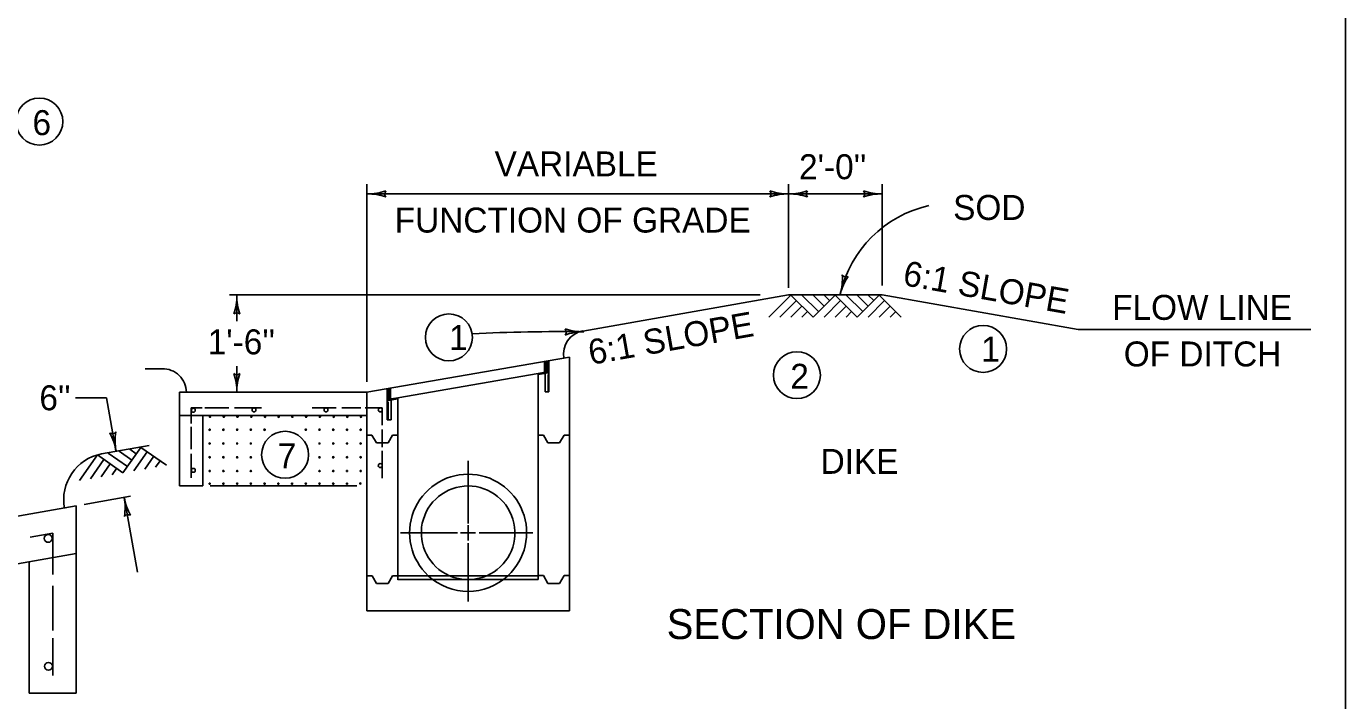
# Model space of a CAD drawing. Extents: x 1007 to 1035.5, y 1000.5 to 1021.5.
# Drawn here: x 1024.93 to 1035.5, y 1010.7 to 1016.1 of the extents above; entities that cross this region are included whole.
import ezdxf

# ---------------------------------------------------------------- set-up
doc = ezdxf.new("R2010")
doc.units = 0
for name, color, linetype in [('Level 1', 7, 'Continuous'), ('Level 10', 7, 'Continuous'), ('Level 11', 7, 'Continuous'), ('Level 2', 7, 'Continuous'), ('Level 4', 7, 'Continuous')]:
    doc.layers.add(name, color=color, linetype=linetype)

msp = doc.modelspace()

# ---------------------------------------------------------------- linework, layer by layer
at = {"layer": 'Level 1'}
for p, q in [((1027.655, 1013.256), (1027.655, 1014.838)), ((1031.036, 1014.008), (1031.036, 1014.838)), ((1031.786, 1014.027), (1031.786, 1014.838)), ((1031.036, 1014.76), (1027.659, 1014.76)), ((1031.036, 1014.76), (1031.786, 1014.76)), ((1030.809, 1013.953), (1026.557, 1013.953)), ((1026.615, 1013.741), (1026.615, 1013.949)), ((1029.386, 1013.662), (1031.036, 1013.953)), ((1030.878, 1013.774), (1031.055, 1013.951)), ((1030.967, 1013.774), (1031.099, 1013.907)), ((1031.036, 1013.953), (1031.786, 1013.953)), ((1031.055, 1013.951), (1031.232, 1013.774)), ((1031.055, 1013.774), (1031.143, 1013.862)), ((1031.143, 1013.951), (1031.276, 1013.818)), ((1031.232, 1013.774), (1031.409, 1013.951)), ((1031.232, 1013.951), (1031.32, 1013.862)), ((1031.32, 1013.951), (1031.364, 1013.907)), ((1031.32, 1013.774), (1031.453, 1013.907)), ((1031.409, 1013.951), (1031.585, 1013.774)), ((1031.409, 1013.774), (1031.497, 1013.862)), ((1031.497, 1013.951), (1031.63, 1013.818)), ((1031.585, 1013.774), (1031.762, 1013.951)), ((1031.585, 1013.951), (1031.674, 1013.862)), ((1031.674, 1013.951), (1031.718, 1013.907)), ((1031.674, 1013.774), (1031.806, 1013.907)), ((1031.762, 1013.951), (1031.939, 1013.774)), ((1031.762, 1013.774), (1031.851, 1013.862)), ((1031.786, 1013.953), (1033.357, 1013.676)), ((1031.143, 1013.774), (1031.188, 1013.818)), ((1031.497, 1013.774), (1031.541, 1013.818)), ((1031.851, 1013.774), (1031.895, 1013.818)), ((1033.357, 1013.676), (1035.221, 1013.676)), ((1029.281, 1013.453), (1029.109, 1013.424)), ((1029.28, 1011.422), (1029.28, 1013.453)), ((1025.879, 1013.36), (1026.015, 1013.36)), ((1026.015, 1013.36), (1026.019, 1013.36)), ((1026.615, 1013.172), (1026.615, 1013.382)), ((1029.109, 1013.424), (1027.655, 1013.172)), ((1029.101, 1013.335), (1029.03, 1013.323)), ((1029.081, 1013.332), (1029.081, 1013.419)), ((1029.093, 1013.334), (1029.093, 1013.421)), ((1029.101, 1013.335), (1029.101, 1013.422)), ((1029.109, 1013.329), (1029.109, 1013.424)), ((1029.116, 1013.175), (1029.116, 1013.425)), ((1029.03, 1013.323), (1027.906, 1013.128)), ((1029.109, 1013.329), (1029.03, 1013.315)), ((1029.03, 1011.704), (1029.03, 1013.323)), ((1029.085, 1013.175), (1029.085, 1013.324)), ((1029.109, 1013.175), (1029.109, 1013.314)), ((1025.571, 1013.127), (1025.321, 1013.127)), ((1025.646, 1012.702), (1025.571, 1013.127)), ((1026.155, 1013.172), (1026.155, 1012.422)), ((1026.156, 1013.172), (1027.655, 1013.172)), ((1027.655, 1013.172), (1027.655, 1011.422)), ((1027.819, 1012.952), (1027.819, 1013.2)), ((1027.827, 1013.107), (1027.827, 1013.202)), ((1027.905, 1013.12), (1027.827, 1013.107)), ((1027.835, 1013.116), (1027.835, 1013.203)), ((1027.906, 1013.128), (1027.835, 1013.116)), ((1027.847, 1013.118), (1027.847, 1013.205)), ((1027.905, 1013.128), (1027.905, 1011.703)), ((1029.116, 1013.175), (1029.085, 1013.175)), ((1027.827, 1012.952), (1027.827, 1013.095)), ((1027.85, 1012.952), (1027.85, 1013.11)), ((1026.155, 1012.985), (1027.655, 1012.985)), ((1026.343, 1012.422), (1026.343, 1012.985)), ((1027.819, 1012.952), (1027.85, 1012.952)), ((1027.656, 1012.829), (1027.697, 1012.829)), ((1027.733, 1012.766), (1027.697, 1012.829)), ((1027.826, 1012.766), (1027.862, 1012.829)), ((1027.862, 1012.829), (1027.905, 1012.829)), ((1029.031, 1012.829), (1029.072, 1012.829)), ((1029.031, 1012.829), (1029.031, 1012.829)), ((1029.108, 1012.766), (1029.072, 1012.829)), ((1029.201, 1012.766), (1029.238, 1012.829)), ((1029.238, 1012.829), (1029.281, 1012.829)), ((1025.53, 1012.68), (1025.913, 1012.747)), ((1025.671, 1012.701), (1025.773, 1012.629)), ((1025.702, 1012.526), (1025.845, 1012.731)), ((1025.758, 1012.716), (1025.809, 1012.68)), ((1025.845, 1012.731), (1026.05, 1012.588)), ((1027.733, 1012.766), (1027.826, 1012.766)), ((1029.108, 1012.766), (1029.201, 1012.766)), ((1025.354, 1012.465), (1025.497, 1012.67)), ((1025.441, 1012.48), (1025.548, 1012.634)), ((1025.497, 1012.67), (1025.702, 1012.526)), ((1025.528, 1012.496), (1025.599, 1012.598)), ((1025.584, 1012.685), (1025.738, 1012.578)), ((1025.789, 1012.542), (1025.896, 1012.695)), ((1025.876, 1012.557), (1025.948, 1012.66)), ((1025.963, 1012.572), (1025.999, 1012.624)), ((1026.249, 1012.68), (1026.249, 1012.486)), ((1028.468, 1012.122), (1028.468, 1012.623)), ((1025.615, 1012.511), (1025.651, 1012.562)), ((1026.249, 1012.548), (1026.249, 1012.548)), ((1026.155, 1012.422), (1026.343, 1012.422)), ((1026.401, 1012.422), (1027.575, 1012.422)), ((1025.762, 1012.34), (1025.39, 1012.274)), ((1025.712, 1012.331), (1025.818, 1011.733)), ((1023.849, 1012.002), (1025.326, 1012.263)), ((1025.326, 1012.263), (1025.326, 1010.763)), ((1028.468, 1011.986), (1028.468, 1012.109)), ((1027.927, 1012.047), (1028.384, 1012.047)), ((1028.406, 1012.047), (1028.527, 1012.047)), ((1028.468, 1011.497), (1028.468, 1011.963)), ((1028.557, 1012.047), (1028.987, 1012.047)), ((1024.947, 1011.815), (1025.328, 1011.882)), ((1023.849, 1011.621), (1024.947, 1011.815)), ((1024.951, 1010.763), (1024.951, 1011.811)), ((1027.655, 1011.703), (1027.698, 1011.703)), ((1027.734, 1011.641), (1027.698, 1011.703)), ((1027.734, 1011.641), (1027.827, 1011.641)), ((1027.827, 1011.641), (1027.863, 1011.703)), ((1027.863, 1011.703), (1027.906, 1011.703)), ((1027.905, 1011.703), (1027.905, 1011.671)), ((1027.906, 1011.703), (1028.787, 1011.703)), ((1027.906, 1011.672), (1029.03, 1011.672)), ((1028.787, 1011.703), (1029.031, 1011.703)), ((1029.03, 1011.704), (1029.072, 1011.704)), ((1029.03, 1011.672), (1029.03, 1011.703)), ((1029.108, 1011.641), (1029.072, 1011.704)), ((1029.108, 1011.641), (1029.201, 1011.641)), ((1029.201, 1011.641), (1029.238, 1011.704)), ((1029.238, 1011.704), (1029.281, 1011.704)), ((1027.655, 1011.422), (1029.28, 1011.422)), ((1025.326, 1010.763), (1024.951, 1010.763))]:
    msp.add_line(p, q, dxfattribs=at)
for centre in [(1025.032, 1015.34), (1028.314, 1013.612), (1032.595, 1013.519), (1031.103, 1013.309), (1027.001, 1012.672)]:
    msp.add_circle(centre, 0.188, dxfattribs=at)
for centre, radius, start, end in [((1027.659, 1015.229), 0.469, 270, 288.6688), ((1027.659, 1014.292), 0.469, 71.3472, 89.9939), ((1027.659, 1015.229), 0.469, 269.9878, 270), ((1027.837, 1014.76), 0.0375, 138.7746, 220.8913), ((1030.858, 1014.76), 0.0375, 318.7746, 40.8913), ((1031.036, 1015.229), 0.469, 251.3472, 269.9939), ((1031.036, 1014.292), 0.469, 90, 108.6688), ((1031.036, 1015.229), 0.469, 270, 288.6688), ((1031.036, 1015.229), 0.469, 270, 288.6688), ((1031.036, 1014.292), 0.469, 89.9878, 90), ((1031.036, 1014.292), 0.469, 71.3472, 89.9939), ((1031.036, 1015.229), 0.469, 269.9878, 270), ((1031.036, 1014.292), 0.469, 71.3472, 89.9939), ((1031.036, 1015.229), 0.469, 269.9878, 270), ((1031.215, 1014.76), 0.0375, 138.7746, 220.8913), ((1031.215, 1014.76), 0.0375, 138.7746, 220.8913), ((1031.608, 1014.76), 0.0375, 318.7746, 40.8913), ((1031.786, 1015.229), 0.469, 251.3472, 269.9939), ((1031.786, 1014.292), 0.469, 90, 108.6688), ((1031.786, 1014.292), 0.469, 89.9878, 90), ((1032.369, 1013.748), 0.943, 102.8046, 166.9836), ((1030.998, 1014.082), 0.469, 344.9032, 3.5719), ((1031.903, 1013.838), 0.469, 146.2503, 164.897), ((1031.497, 1014.132), 0.0375, 213.6778, 295.7944), ((1026.146, 1013.949), 0.469, 341.3472, 359.9939), ((1027.083, 1013.949), 0.469, 180, 198.6688), ((1027.083, 1013.949), 0.469, 179.9878, 180), ((1030.998, 1014.082), 0.469, 344.8909, 344.9032), ((1026.615, 1013.771), 0.0375, 48.7746, 130.8913), ((1029.216, 999.335), 14.323, 89.2853, 92.8678), ((1029.42, 1013.478), 0.188, 100.3636, 190.2271), ((1029.217, 1013.654), 0.0375, 319.8007, 41.9174), ((1029.387, 1014.126), 0.469, 252.3732, 271.02), ((1029.403, 1013.189), 0.469, 91.0261, 109.6949), ((1029.403, 1013.189), 0.469, 91.0138, 91.0261), ((1026.022, 1013.172), 0.188, 359.9137, 92.1769), ((1026.615, 1013.35), 0.0375, 228.7746, 310.8913), ((1026.146, 1013.172), 0.469, 0, 18.6688), ((1027.083, 1013.172), 0.469, 161.3472, 179.9939), ((1026.146, 1013.172), 0.469, 359.9878, 0), ((1025.615, 1012.878), 0.0375, 238.7818, 320.8985), ((1025.615, 1012.878), 0.0375, 238.7818, 320.8985), ((1025.185, 1012.621), 0.469, 10.0072, 28.676), ((1025.185, 1012.621), 0.469, 10.0072, 28.676), ((1026.108, 1012.784), 0.469, 171.3544, 190.0011), ((1026.108, 1012.784), 0.469, 171.3544, 190.0011), ((1025.185, 1012.621), 0.469, 9.995, 10.0072), ((1025.185, 1012.621), 0.469, 9.995, 10.0072), ((1025.602, 1012.311), 0.375, 101.0786, 190.609), ((1028.468, 1012.047), 0.469, 312.8182, 227.1429), ((1028.468, 1012.047), 0.375, 293.6149, 246.4133), ((1026.174, 1012.412), 0.469, 190.0012, 208.6699), ((1025.25, 1012.249), 0.469, 351.3483, 9.995), ((1026.174, 1012.412), 0.469, 189.9889, 190.0012), ((1025.743, 1012.155), 0.0375, 58.7757, 140.8924), ((1028.468, 1012.047), 0.469, 227.1429, 312.8182), ((1028.468, 1012.047), 0.375, 246.4133, 293.6149)]:
    msp.add_arc(centre, radius, start, end, dxfattribs=at)
at = {"layer": 'Level 10'}
msp.add_line((1035.5, 1021.5), (1035.5, 1000.5), dxfattribs=at)
at = {"layer": 'Level 11'}
msp.add_lwpolyline([(1007, 1000.5), (1035.5, 1000.5), (1035.5, 1021.5), (1007, 1021.5)], close=True, dxfattribs=at)
at = {"layer": 'Level 2'}
for p, q in [((1026.249, 1013.047), (1026.337, 1013.047)), ((1026.249, 1012.921), (1026.249, 1013.047)), ((1026.359, 1013.047), (1026.55, 1013.047)), ((1026.596, 1013.047), (1026.812, 1013.047)), ((1027.411, 1013.047), (1027.218, 1013.047)), ((1027.608, 1013.047), (1027.455, 1013.047)), ((1027.78, 1013.047), (1027.642, 1013.047)), ((1027.78, 1013.047), (1027.78, 1012.91)), ((1026.249, 1012.716), (1026.249, 1012.895)), ((1027.78, 1012.873), (1027.78, 1012.733)), ((1027.78, 1012.703), (1027.78, 1012.485)), ((1026.249, 1012.486), (1026.249, 1012.655)), ((1025.139, 1012.044), (1024.957, 1012.012)), ((1025.139, 1011.714), (1025.139, 1012.044)), ((1025.139, 1011.264), (1025.139, 1011.621)), ((1025.139, 1010.905), (1025.139, 1011.204))]:
    msp.add_line(p, q, dxfattribs=at)
for centre, radius in [((1026.266, 1013.028), 0.0156), ((1026.752, 1013.031), 0.0156), ((1027.329, 1013.031), 0.0156), ((1027.764, 1013.031), 0.0156), ((1027.764, 1012.585), 0.0156), ((1026.266, 1012.547), 0.0156), ((1025.103, 1012.002), 0.0313), ((1025.105, 1010.978), 0.0313)]:
    msp.add_circle(centre, radius, dxfattribs=at)
at = {"layer": 'Level 4'}
for centre, radius in [((1026.4, 1012.976), 0.0025), ((1026.51, 1012.976), 0.0025), ((1026.62, 1012.976), 0.0025), ((1026.73, 1012.976), 0.0025), ((1026.84, 1012.976), 0.0025), ((1026.95, 1012.976), 0.0025), ((1027.06, 1012.976), 0.0025), ((1027.17, 1012.976), 0.0025), ((1027.28, 1012.976), 0.0025), ((1027.39, 1012.976), 0.0025), ((1027.5, 1012.976), 0.0025), ((1027.61, 1012.976), 0.0025), ((1026.397, 1012.872), 0.005), ((1026.397, 1012.872), 0.0025), ((1026.507, 1012.872), 0.005), ((1026.507, 1012.872), 0.0025), ((1026.617, 1012.872), 0.005), ((1026.617, 1012.872), 0.0025), ((1026.727, 1012.872), 0.005), ((1026.727, 1012.872), 0.0025), ((1026.837, 1012.872), 0.005), ((1026.837, 1012.872), 0.0025), ((1027.167, 1012.872), 0.005), ((1027.167, 1012.872), 0.0025), ((1027.277, 1012.872), 0.005), ((1027.277, 1012.872), 0.0025), ((1027.387, 1012.872), 0.005), ((1027.387, 1012.872), 0.0025), ((1027.497, 1012.872), 0.005), ((1027.497, 1012.872), 0.0025), ((1027.607, 1012.872), 0.005), ((1027.607, 1012.872), 0.0025), ((1026.397, 1012.762), 0.005), ((1026.397, 1012.762), 0.0025), ((1026.507, 1012.762), 0.005), ((1026.507, 1012.762), 0.0025), ((1026.617, 1012.762), 0.005), ((1026.617, 1012.762), 0.0025), ((1026.727, 1012.762), 0.005), ((1026.727, 1012.762), 0.0025), ((1027.277, 1012.762), 0.005), ((1027.277, 1012.762), 0.0025), ((1027.387, 1012.762), 0.005), ((1027.387, 1012.762), 0.0025), ((1027.497, 1012.762), 0.005), ((1027.497, 1012.762), 0.0025), ((1027.607, 1012.762), 0.005), ((1027.607, 1012.762), 0.0025), ((1026.397, 1012.652), 0.005), ((1026.397, 1012.652), 0.0025), ((1026.507, 1012.652), 0.005), ((1026.507, 1012.652), 0.0025), ((1026.617, 1012.652), 0.005), ((1026.617, 1012.652), 0.0025), ((1026.727, 1012.652), 0.005), ((1026.727, 1012.652), 0.0025), ((1027.277, 1012.652), 0.005), ((1027.277, 1012.652), 0.0025), ((1027.387, 1012.652), 0.005), ((1027.387, 1012.652), 0.0025), ((1027.497, 1012.652), 0.005), ((1027.497, 1012.652), 0.0025), ((1027.607, 1012.652), 0.005), ((1027.607, 1012.652), 0.0025), ((1026.397, 1012.542), 0.005), ((1026.397, 1012.542), 0.0025), ((1026.507, 1012.542), 0.005), ((1026.507, 1012.542), 0.0025), ((1026.617, 1012.542), 0.005), ((1026.617, 1012.542), 0.0025), ((1026.727, 1012.542), 0.005), ((1026.727, 1012.542), 0.0025), ((1027.277, 1012.542), 0.005), ((1027.277, 1012.542), 0.0025), ((1027.387, 1012.542), 0.005), ((1027.387, 1012.542), 0.0025), ((1027.497, 1012.542), 0.005), ((1027.497, 1012.542), 0.0025), ((1027.607, 1012.542), 0.005), ((1027.607, 1012.542), 0.0025), ((1026.397, 1012.44), 0.005), ((1026.397, 1012.44), 0.0025), ((1026.507, 1012.44), 0.005), ((1026.507, 1012.44), 0.0025), ((1026.617, 1012.44), 0.005), ((1026.617, 1012.44), 0.0025), ((1026.727, 1012.44), 0.005), ((1026.727, 1012.44), 0.0025), ((1026.837, 1012.44), 0.005), ((1026.837, 1012.44), 0.0025), ((1026.947, 1012.44), 0.005), ((1026.947, 1012.44), 0.0025), ((1027.057, 1012.44), 0.005), ((1027.057, 1012.44), 0.0025), ((1027.167, 1012.44), 0.005), ((1027.167, 1012.44), 0.0025), ((1027.277, 1012.44), 0.005), ((1027.277, 1012.44), 0.0025), ((1027.387, 1012.44), 0.005), ((1027.387, 1012.44), 0.0025), ((1027.497, 1012.44), 0.005), ((1027.497, 1012.44), 0.0025), ((1027.605, 1012.442), 0.005), ((1027.605, 1012.442), 0.0025)]:
    msp.add_circle(centre, radius, dxfattribs=at)
for centre in [(1026.4, 1012.976), (1026.51, 1012.976), (1026.62, 1012.976), (1026.73, 1012.976), (1026.84, 1012.976), (1026.95, 1012.976), (1027.06, 1012.976), (1027.17, 1012.976), (1027.28, 1012.976), (1027.39, 1012.976), (1027.5, 1012.976), (1027.61, 1012.976)]:
    msp.add_arc(centre, 0.005, 148.89, 31.11, dxfattribs=at)

# ---------------------------------------------------------------- texts
at = {"layer": 'Level 1'}
for s, height, p in [('6', 0.2, (1024.977, 1015.231)), ('VARIABLE', 0.2, (1028.68, 1014.901)), ("2'-0''", 0.2, (1031.12, 1014.878)), ('SOD', 0.2, (1032.355, 1014.552)), ('FUNCTION OF GRADE', 0.2, (1027.88, 1014.451)), ('FLOW LINE ', 0.2, (1033.629, 1013.752)), ("1'-6''", 0.2, (1026.381, 1013.476)), ('1', 0.2, (1028.315, 1013.511)), ('1', 0.2, (1032.58, 1013.418)), ('OF DITCH', 0.2, (1033.722, 1013.379)), ('2', 0.2, (1031.05, 1013.2)), ("6''", 0.2, (1025.032, 1013.028)), ('7', 0.2, (1026.942, 1012.563)), ('DIKE', 0.2, (1031.293, 1012.519)), ('SECTION OF DIKE', 0.24, (1030.059, 1011.196))]:
    msp.add_text(s, height=height, dxfattribs=at).set_placement(p)
for rotation, p in [(350.0002, (1031.944, 1014.031)), (9.9998, (1029.45, 1013.391))]:
    msp.add_text('6:1 SLOPE', height=0.2, rotation=rotation, dxfattribs=at).set_placement(p)

doc.saveas('drawing.dxf')
